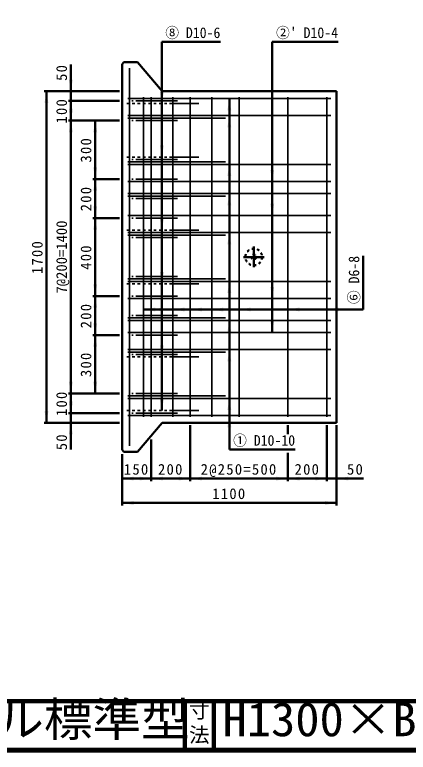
# Model space of a CAD drawing. Units: millimetres, scale not verified. Extents: x 100 to 4105, y 100 to 2870.
# Drawn here: x 2167 to 2973, y 100 to 1613 of the extents above; entities that cross this region are included whole.
import ezdxf
from ezdxf.enums import TextEntityAlignment as Align

# ---------------------------------------------------------------- set-up
doc = ezdxf.new("R2010")
doc.units = ezdxf.units.MM
doc.header["$LTSCALE"] = 5
doc.linetypes.add('USER2', pattern=[13.4, 10, -1.2, 1, -1.2])
doc.linetypes.add('USER3', pattern=[2.2, 1, -1.2])
doc.layers.add('V-nasSTD', color=7, linetype='Continuous', lineweight=50)
doc.styles.add('ＭＳ ゴシック', font='')
doc.styles.get('ＭＳ ゴシック').set_extended_font_data('MS Gothic')

msp = doc.modelspace()

# ---------------------------------------------------------------- hatches: boundary and pattern name
at = {"layer": 'V-nasSTD'}
for points in [[(2281.555, 1479.726), (2285.555, 1479.726), (2281.555, 1455.726), (2277.555, 1479.726)], [(2231.555, 1431.726), (2235.555, 1431.726), (2231.555, 1455.726), (2227.555, 1431.726)], [(2468.272, 1454.726), (2472.272, 1454.726), (2468.272, 1430.726), (2464.272, 1454.726)], [(2606.555, 1416.726), (2602.555, 1416.726), (2606.555, 1440.726), (2610.555, 1416.726)], [(2281.555, 1411.726), (2285.555, 1411.726), (2281.555, 1435.726), (2277.555, 1411.726)], [(2281.555, 1419.726), (2285.555, 1419.726), (2281.555, 1395.726), (2277.555, 1419.726)], [(2281.555, 1371.726), (2285.555, 1371.726), (2281.555, 1395.726), (2277.555, 1371.726)], [(2331.555, 1371.726), (2335.555, 1371.726), (2331.555, 1395.726), (2327.555, 1371.726)], [(2606.555, 1381.726), (2602.555, 1381.726), (2606.555, 1405.726), (2610.555, 1381.726)], [(2468.272, 1344.726), (2472.272, 1344.726), (2468.272, 1320.726), (2464.272, 1344.726)], [(2606.555, 1281.726), (2602.555, 1281.726), (2606.555, 1305.726), (2610.555, 1281.726)], [(2331.555, 1299.726), (2335.555, 1299.726), (2331.555, 1275.726), (2327.555, 1299.726)], [(2694.555, 1294.526), (2698.555, 1294.526), (2694.555, 1270.526), (2690.555, 1294.526)], [(2331.555, 1251.726), (2335.555, 1251.726), (2331.555, 1275.726), (2327.555, 1251.726)], [(2606.555, 1221.726), (2602.555, 1221.726), (2606.555, 1245.726), (2610.555, 1221.726)], [(2331.555, 1219.726), (2335.555, 1219.726), (2331.555, 1195.726), (2327.555, 1219.726)], [(2694.555, 1224.926), (2698.555, 1224.926), (2694.555, 1200.926), (2690.555, 1224.926)], [(2331.555, 1171.726), (2335.555, 1171.726), (2331.555, 1195.726), (2327.555, 1171.726)], [(2468.272, 1194.726), (2472.272, 1194.726), (2468.272, 1170.726), (2464.272, 1194.726)], [(2606.555, 1141.726), (2602.555, 1141.726), (2606.555, 1165.726), (2610.555, 1141.726)], [(2468.272, 1084.726), (2472.272, 1084.726), (2468.272, 1060.726), (2464.272, 1084.726)], [(2331.555, 1059.726), (2335.555, 1059.726), (2331.555, 1035.726), (2327.555, 1059.726)], [(2606.555, 1041.726), (2602.555, 1041.726), (2606.555, 1065.726), (2610.555, 1041.726)], [(2694.555, 1054.526), (2698.555, 1054.526), (2694.555, 1030.526), (2690.555, 1054.526)], [(2331.555, 1011.726), (2335.555, 1011.726), (2331.555, 1035.726), (2327.555, 1011.726)], [(2454.86, 1008.126), (2454.86, 1004.126), (2430.86, 1008.126), (2454.86, 1012.126)], [(2470.555, 1008.126), (2470.555, 1004.126), (2446.555, 1008.126), (2470.555, 1012.126)], [(2514.86, 1008.126), (2514.86, 1004.126), (2490.86, 1008.126), (2514.86, 1012.126)], [(2550.555, 1008.126), (2550.555, 1004.126), (2526.555, 1008.126), (2550.555, 1012.126)], [(2594.555, 1007.979), (2594.555, 1003.979), (2570.555, 1007.979), (2594.555, 1011.979)], [(2650.555, 1008.126), (2650.555, 1004.126), (2626.555, 1008.126), (2650.555, 1012.126)], [(2750.555, 1008.126), (2750.555, 1004.126), (2726.555, 1008.126), (2750.555, 1012.126)], [(2830.555, 1008.126), (2830.555, 1004.126), (2806.555, 1008.126), (2830.555, 1012.126)], [(2606.555, 961.726), (2602.555, 961.726), (2606.555, 985.726), (2610.555, 961.726)], [(2694.555, 984.926), (2698.555, 984.926), (2694.555, 960.926), (2690.555, 984.926)], [(2331.555, 979.726), (2335.555, 979.726), (2331.555, 955.726), (2327.555, 979.726)], [(2331.555, 931.726), (2335.555, 931.726), (2331.555, 955.726), (2327.555, 931.726)], [(2468.272, 934.726), (2472.272, 934.726), (2468.272, 910.726), (2464.272, 934.726)], [(2606.555, 901.726), (2602.555, 901.726), (2606.555, 925.726), (2610.555, 901.726)], [(2281.555, 859.726), (2285.555, 859.726), (2281.555, 835.726), (2277.555, 859.726)], [(2331.555, 859.726), (2335.555, 859.726), (2331.555, 835.726), (2327.555, 859.726)], [(2281.555, 811.726), (2285.555, 811.726), (2281.555, 835.726), (2277.555, 811.726)], [(2281.555, 819.726), (2285.555, 819.726), (2281.555, 795.726), (2277.555, 819.726)], [(2468.272, 824.726), (2472.272, 824.726), (2468.272, 800.726), (2464.272, 824.726)], [(2606.555, 801.726), (2602.555, 801.726), (2606.555, 825.726), (2610.555, 801.726)], [(2231.555, 799.726), (2235.555, 799.726), (2231.555, 775.726), (2227.555, 799.726)], [(2606.555, 766.726), (2602.555, 766.726), (2606.555, 790.726), (2610.555, 766.726)], [(2281.555, 751.726), (2285.555, 751.726), (2281.555, 775.726), (2277.555, 751.726)], [(2410.555, 661.326), (2410.555, 657.326), (2386.555, 661.326), (2410.555, 665.326)], [(2422.555, 661.326), (2422.555, 657.326), (2446.555, 661.326), (2422.555, 665.326)], [(2470.555, 661.326), (2470.555, 657.326), (2446.555, 661.326), (2470.555, 665.326)], [(2502.555, 661.326), (2502.555, 657.326), (2526.555, 661.326), (2502.555, 665.326)], [(2550.555, 661.326), (2550.555, 657.326), (2526.555, 661.326), (2550.555, 665.326)], [(2702.555, 661.326), (2702.555, 657.326), (2726.555, 661.326), (2702.555, 665.326)], [(2750.555, 661.326), (2750.555, 657.326), (2726.555, 661.326), (2750.555, 665.326)], [(2782.555, 661.326), (2782.555, 657.326), (2806.555, 661.326), (2782.555, 665.326)], [(2850.555, 661.326), (2850.555, 657.326), (2826.555, 661.326), (2850.555, 665.326)], [(2410.555, 611.326), (2410.555, 607.326), (2386.555, 611.326), (2410.555, 615.326)], [(2802.555, 611.326), (2802.555, 607.326), (2826.555, 611.326), (2802.555, 615.326)]]:
    msp.add_hatch(color=256, dxfattribs=at).paths.add_polyline_path(points)

# ---------------------------------------------------------------- linework, layer by layer
for p, q in [((2468.272, 800.726), (2468.272, 1556.926)), ((2468.272, 1556.926), (2588.272, 1556.926)), ((2694.555, 960.926), (2694.555, 1556.926)), ((2694.555, 1556.926), (2829.555, 1556.926)), ((2390.155, 1515.126), (2386.555, 1511.526)), ((2418.555, 1515.126), (2390.155, 1515.126)), ((2418.555, 1515.126), (2468.619, 1455.726)), ((2281.555, 1455.726), (2281.555, 1510.726)), ((2386.555, 1511.526), (2386.555, 719.926)), ((2381.555, 1455.726), (2226.555, 1455.726)), ((2231.555, 1455.726), (2231.555, 775.726)), ((2281.555, 1435.726), (2281.555, 1455.726)), ((2826.555, 1455.726), (2468.619, 1455.726)), ((2826.555, 775.726), (2826.555, 1455.726)), ((2606.555, 720.726), (2606.555, 1440.726)), ((2381.555, 1435.726), (2276.555, 1435.726)), ((2281.555, 1435.726), (2281.555, 1395.726)), ((2381.555, 1395.726), (2276.555, 1395.726)), ((2281.555, 835.726), (2281.555, 1395.726)), ((2331.555, 1275.726), (2331.555, 1395.726)), ((2381.555, 1275.726), (2326.555, 1275.726)), ((2331.555, 1195.726), (2331.555, 1275.726)), ((2381.555, 1195.726), (2326.555, 1195.726)), ((2331.555, 1035.726), (2331.555, 1195.726)), ((2880.86, 1008.126), (2880.86, 1118.126)), ((2381.555, 1035.726), (2326.555, 1035.726)), ((2331.555, 955.726), (2331.555, 1035.726)), ((2430.86, 1008.126), (2880.86, 1008.126)), ((2381.555, 955.726), (2326.555, 955.726)), ((2331.555, 835.726), (2331.555, 955.726)), ((2381.555, 835.726), (2276.555, 835.726)), ((2281.555, 795.726), (2281.555, 835.726)), ((2381.555, 795.726), (2276.555, 795.726)), ((2281.555, 795.726), (2281.555, 775.726)), ((2381.555, 775.726), (2226.555, 775.726)), ((2281.555, 775.726), (2281.555, 720.726)), ((2418.555, 716.326), (2468.619, 775.726)), ((2826.555, 775.726), (2468.619, 775.726)), ((2526.555, 656.326), (2526.555, 770.726)), ((2726.555, 752.726), (2726.555, 770.726)), ((2806.555, 656.326), (2806.555, 770.726)), ((2826.555, 606.326), (2826.555, 770.726)), ((2446.555, 656.326), (2446.555, 741.326)), ((2386.555, 719.926), (2390.155, 716.326)), ((2386.555, 606.326), (2386.555, 711.326)), ((2390.155, 716.326), (2418.555, 716.326)), ((2606.555, 720.726), (2741.555, 720.726)), ((2726.555, 656.326), (2726.555, 714.326)), ((2446.555, 661.326), (2386.555, 661.326)), ((2446.555, 661.326), (2526.555, 661.326)), ((2526.555, 661.326), (2726.555, 661.326)), ((2726.555, 661.326), (2806.555, 661.326)), ((2806.555, 661.326), (2826.555, 661.326)), ((2826.555, 661.326), (2881.555, 661.326)), ((2826.555, 611.326), (2386.555, 611.326))]:
    msp.add_line(p, q, dxfattribs=at)
at = {"layer": 'V-nasSTD', "lineweight": 35}
for p, q in [((2401.955, 1502.726), (2401.955, 728.726)), ((2814.555, 1440.726), (2398.555, 1440.726)), ((2430.86, 787.726), (2430.86, 1443.726)), ((2446.555, 787.726), (2446.555, 1443.726)), ((2490.86, 787.726), (2490.86, 1443.726)), ((2526.555, 787.726), (2526.555, 1443.726)), ((2570.555, 787.726), (2570.555, 1443.726)), ((2626.555, 787.726), (2626.555, 1443.726)), ((2726.555, 787.726), (2726.555, 1443.726)), ((2806.555, 787.726), (2806.555, 1443.726)), ((2420.08, 1435.726), (2500.08, 1435.726)), ((2483.713, 1430.726), (2543.713, 1430.726)), ((2814.555, 1405.726), (2398.555, 1405.726)), ((2598.555, 1400.726), (2398.555, 1400.726)), ((2420.08, 1395.726), (2500.08, 1395.726)), ((2483.713, 1320.726), (2543.713, 1320.726)), ((2598.555, 1310.726), (2398.555, 1310.726)), ((2814.555, 1305.726), (2398.555, 1305.726)), ((2420.08, 1315.726), (2500.08, 1315.726)), ((2420.08, 1275.726), (2500.08, 1275.726)), ((2814.555, 1270.526), (2398.555, 1270.526)), ((2814.555, 1245.726), (2398.555, 1245.726)), ((2598.555, 1240.726), (2398.555, 1240.726)), ((2420.08, 1235.726), (2500.08, 1235.726)), ((2814.555, 1200.926), (2398.555, 1200.926)), ((2420.08, 1195.726), (2500.08, 1195.726)), ((2814.555, 1165.726), (2398.555, 1165.726)), ((2483.713, 1170.726), (2543.713, 1170.726)), ((2598.555, 1160.726), (2398.555, 1160.726)), ((2420.08, 1155.726), (2500.08, 1155.726)), ((2420.08, 1075.726), (2500.08, 1075.726)), ((2598.555, 1070.726), (2398.555, 1070.726)), ((2814.555, 1065.726), (2398.555, 1065.726)), ((2483.713, 1060.726), (2543.713, 1060.726)), ((2814.555, 1030.526), (2398.555, 1030.526)), ((2420.08, 1035.726), (2500.08, 1035.726)), ((2598.555, 990.726), (2398.555, 990.726)), ((2814.555, 985.726), (2398.555, 985.726)), ((2420.08, 995.726), (2500.08, 995.726)), ((2814.555, 960.926), (2398.555, 960.926)), ((2420.08, 955.726), (2500.08, 955.726)), ((2814.555, 925.726), (2398.555, 925.726)), ((2598.555, 920.726), (2398.555, 920.726)), ((2420.08, 915.726), (2500.08, 915.726)), ((2483.713, 910.726), (2543.713, 910.726)), ((2420.08, 835.726), (2500.08, 835.726)), ((2598.555, 830.726), (2398.555, 830.726)), ((2814.555, 825.726), (2398.555, 825.726)), ((2814.555, 790.726), (2398.555, 790.726)), ((2420.08, 795.726), (2500.08, 795.726)), ((2483.713, 800.726), (2543.713, 800.726))]:
    msp.add_line(p, q, dxfattribs=at)
at = {"layer": 'V-nasSTD', "linetype": 'USER3', "lineweight": 35}
for p, q in [((2396.555, 1430.726), (2483.713, 1430.726)), ((2420.08, 1435.726), (2406.555, 1435.726)), ((2420.08, 1395.726), (2406.555, 1395.726)), ((2396.555, 1320.726), (2483.713, 1320.726)), ((2420.08, 1315.726), (2406.555, 1315.726)), ((2420.08, 1275.726), (2406.555, 1275.726)), ((2420.08, 1235.726), (2406.555, 1235.726)), ((2420.08, 1195.726), (2406.555, 1195.726)), ((2396.555, 1170.726), (2483.713, 1170.726)), ((2420.08, 1155.726), (2406.555, 1155.726)), ((2420.08, 1075.726), (2406.555, 1075.726)), ((2396.555, 1060.726), (2483.713, 1060.726)), ((2420.08, 1035.726), (2406.555, 1035.726)), ((2420.08, 995.726), (2406.555, 995.726)), ((2420.08, 955.726), (2406.555, 955.726)), ((2396.555, 910.726), (2483.713, 910.726)), ((2420.08, 915.726), (2406.555, 915.726)), ((2420.08, 835.726), (2406.555, 835.726)), ((2396.555, 800.726), (2483.713, 800.726)), ((2420.08, 795.726), (2406.555, 795.726))]:
    msp.add_line(p, q, dxfattribs=at)
at = {"layer": 'V-nasSTD', "linetype": 'USER2'}
for p, q in [((2656.555, 1137.526), (2656.555, 1095.126)), ((2635.355, 1115.726), (2677.755, 1115.726))]:
    msp.add_line(p, q, dxfattribs=at)
at = {"layer": 'V-nasSTD', "lineweight": 100}
for p, q in [((105, 205), (4100, 205)), ((2515, 205), (2515, 105)), ((2575, 205), (2575, 105)), ((105, 105), (4100, 105))]:
    msp.add_line(p, q, dxfattribs=at)
at = {"layer": 'V-nasSTD', "lineweight": 13}
msp.add_lwpolyline([(100, 100), (100, 2870), (4105, 2870), (4105, 100)], close=True, dxfattribs=at)
at = {"layer": 'V-nasSTD', "linetype": 'USER3'}
for radius in [17.2, 5]:
    msp.add_circle((2656.555, 1115.726), radius, dxfattribs=at)

# ---------------------------------------------------------------- texts
at = {"layer": 'V-nasSTD', "style": 'ＭＳ ゴシック', "width": 0.95}
for s, p in [('⑧ D10-6', (2531.637, 1586.734)), ("②' D10-4", (2765.84, 1586.734)), ('① D10-10', (2677.84, 750.534))]:
    msp.add_text(s, height=21.85, dxfattribs=at).set_placement(p, align=Align.TOP_CENTER)
at = {"layer": 'V-nasSTD', "style": 'ＭＳ ゴシック'}
msp.add_text('7@200=1400', height=21.99, rotation=90, dxfattribs=at).set_placement((2251.555, 1115.726), align=Align.TOP_CENTER)
at = {"layer": 'V-nasSTD', "style": 'ＭＳ ゴシック', "width": 0.95}
msp.add_text('⑥ D6-8', height=21.85, rotation=90, dxfattribs=at).set_placement((2851.052, 1068.57), align=Align.TOP_CENTER)
at = {"layer": 'V-nasSTD', "style": 'ＭＳ ゴシック', "width": 1.05}
for s, p in [('1stタッチウォール標準型', (1378.75, 202.47)), ('H1300×B1100×L1997×t80', (2592.5, 202.508))]:
    msp.add_text(s, height=69.65, dxfattribs=at).set_placement(p, align=Align.TOP_LEFT)
at = {"layer": 'V-nasSTD', "style": 'ＭＳ ゴシック'}
for s, p in [('寸', (2523.982, 200.999)), ('法', (2523.976, 151.01))]:
    msp.add_text(s, height=30.79, dxfattribs=at).set_placement(p, align=Align.TOP_LEFT)
at = {"layer": 'V-nasSTD', "char_height": 21.99, "attachment_point": 2, "rotation": 90, "style": 'ＭＳ ゴシック'}
for s, insert in [('\\T1.17;50', (2251.555, 1494.476)), ('\\T1.17;100', (2251.555, 1415.726)), ('\\T1.17;300', (2301.555, 1335.726)), ('\\T1.17;200', (2301.555, 1235.726)), ('\\T1.17;1700', (2201.555, 1115.726)), ('\\T1.17;400', (2301.555, 1115.726)), ('\\T1.17;200', (2301.555, 995.726)), ('\\T1.17;300', (2301.555, 895.726)), ('\\T1.17;100', (2251.555, 815.726)), ('\\T1.17;50', (2251.555, 736.976))]:
    msp.add_mtext(s, dxfattribs=dict(at, insert=insert))
at = {"layer": 'V-nasSTD', "char_height": 21.99, "attachment_point": 2, "style": 'ＭＳ ゴシック'}
for s, insert in [('\\T1.17;150', (2416.555, 691.326)), ('\\T1.17;200', (2486.555, 691.326)), ('\\T1.17;2@250=500', (2626.555, 691.326)), ('\\T1.17;200', (2766.555, 691.326)), ('\\T1.17;50', (2865.305, 691.326)), ('\\T1.17;1100', (2606.555, 641.326))]:
    msp.add_mtext(s, dxfattribs=dict(at, insert=insert))

doc.saveas('drawing.dxf')
